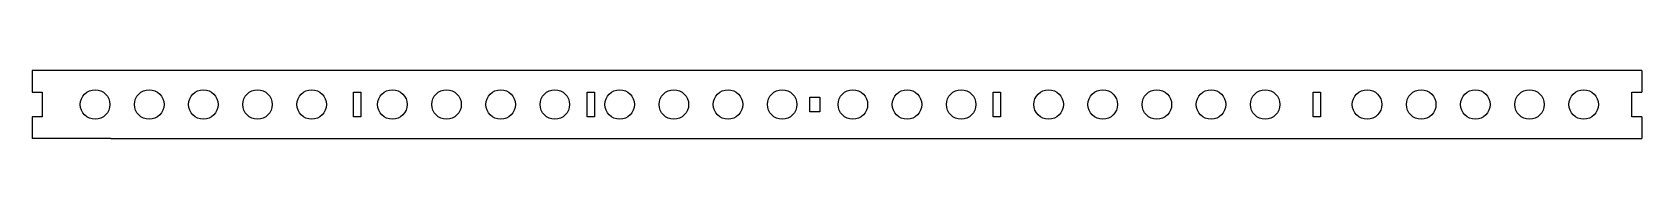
# Model space of a CAD drawing. Header units: inches. Extents: x 14 to 341, y 9 to 23.
import ezdxf

# ---------------------------------------------------------------- set-up
doc = ezdxf.new("R2010")
doc.units = ezdxf.units.IN
doc.header["$MEASUREMENT"] = 0
doc.layers.add('LAYER01', color=7, linetype='Continuous')

msp = doc.modelspace()

# ---------------------------------------------------------------- linework, layer by layer
for p, q in [((13.85, 22.79), (13.85, 18.37)), ((340.85, 22.79), (340.85, 18.37)), ((13.85, 18.37), (15.85, 18.37)), ((15.85, 18.37), (15.85, 13.37)), ((79.1, 18.37), (80.6, 18.37)), ((79.1, 13.37), (79.1, 18.37)), ((80.6, 18.37), (80.6, 13.37)), ((209.1, 18.37), (210.6, 18.37)), ((209.1, 13.37), (209.1, 18.37)), ((210.6, 18.37), (210.6, 13.37)), ((274.1, 18.37), (275.6, 18.37)), ((274.1, 13.37), (274.1, 18.37)), ((275.6, 18.37), (275.6, 13.37)), ((338.85, 13.37), (338.85, 18.37)), ((338.85, 18.37), (340.85, 18.37)), ((13.85, 13.37), (13.85, 8.95)), ((15.85, 13.37), (13.85, 13.37)), ((80.6, 13.37), (79.1, 13.37)), ((210.6, 13.37), (209.1, 13.37)), ((275.6, 13.37), (274.1, 13.37)), ((340.85, 13.37), (338.85, 13.37))]:
    msp.add_line(p, q)
for points in [[(128.1, 18.37), (128.1, 13.37), (126.6, 13.37), (126.6, 18.37), (128.1, 18.37)], [(173.85, 17.38), (173.85, 14.38), (171.85, 14.38), (171.85, 17.38), (173.85, 17.38)]]:
    msp.add_lwpolyline(points)
for centre in [(26.63, 15.87), (37.63, 15.87), (37.63, 15.87), (48.63, 15.87), (48.63, 15.87), (59.63, 15.87), (59.63, 15.87), (70.63, 15.87), (87.03, 15.87), (98.03, 15.87), (98.03, 15.87), (109.03, 15.87), (109.03, 15.87), (120.03, 15.87), (120.03, 15.87), (133.21, 15.87), (144.21, 15.87), (144.21, 15.87), (155.21, 15.87), (155.21, 15.87), (166.21, 15.87), (166.21, 15.87), (180.58, 15.87), (191.58, 15.87), (191.58, 15.87), (202.58, 15.87), (202.58, 15.87), (220.34, 15.87), (231.34, 15.87), (231.34, 15.87), (242.34, 15.87), (242.34, 15.87), (253.34, 15.87), (253.34, 15.87), (264.34, 15.87), (285.04, 15.87), (296.04, 15.87), (296.04, 15.87), (307.04, 15.87), (307.04, 15.87), (318.04, 15.87), (318.04, 15.87), (329.04, 15.87)]:
    msp.add_circle(centre, 3)
at = {"layer": 'LAYER01'}
for p, q in [((29.82, 22.79), (13.85, 22.79)), ((340.85, 22.79), (29.82, 22.79)), ((340.85, 13.37), (340.85, 8.95)), ((29.82, 8.95), (13.85, 8.95)), ((29.82, 8.95), (340.85, 8.95))]:
    msp.add_line(p, q, dxfattribs=at)

doc.saveas('drawing.dxf')
